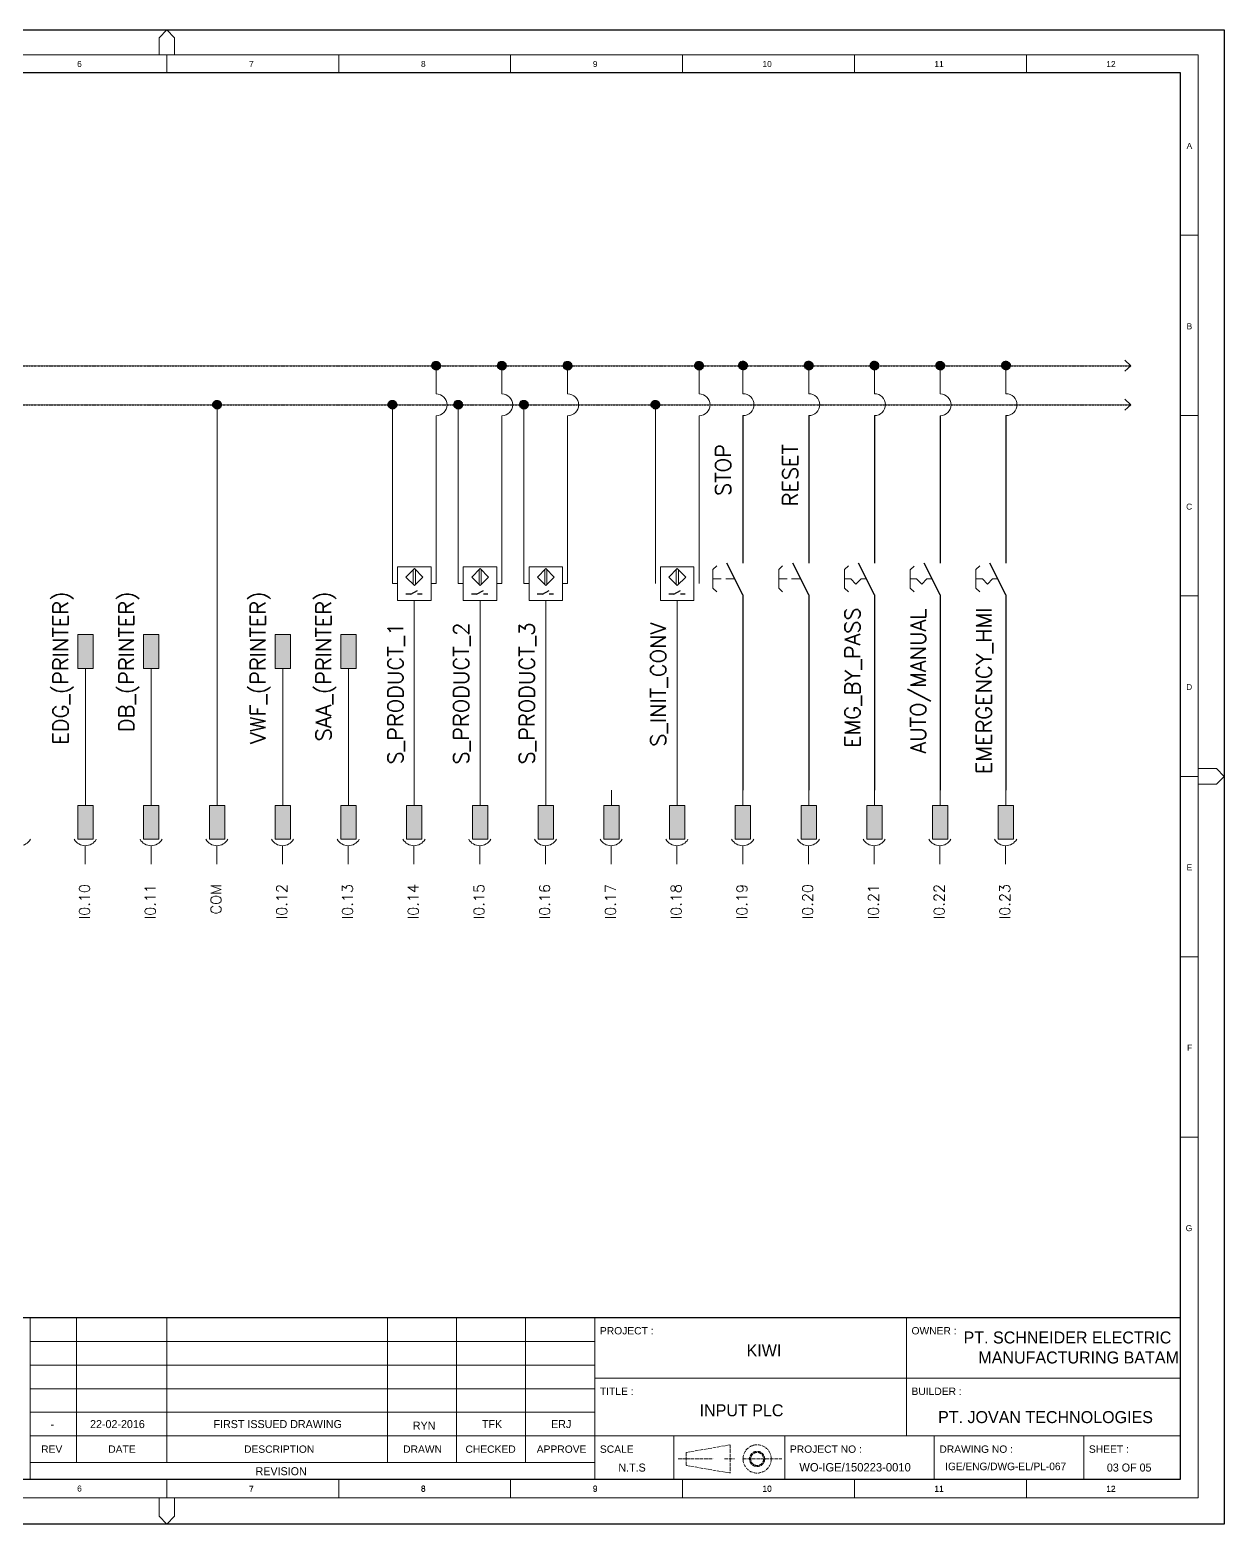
# Model space of a CAD drawing. Header units: millimetres. Extents: x 2503 to 5399, y 570 to 2615.
# Drawn here: x 3764 to 5399, y 570 to 2615 of the extents above; entities that cross this region are included whole.
import ezdxf

# ---------------------------------------------------------------- set-up
doc = ezdxf.new("R2010")
doc.units = ezdxf.units.MM
for name, pattern in [('ACAD_ISO02W100', [15, 12, -3]), ('CACHE', [0.375, 0.25, -0.125]), ('DASHED2', [0.375, 0.25, -0.125])]:
    doc.linetypes.add(name, pattern=pattern)
doc.layers.add('DIMENSION', color=7, linetype='Continuous', lineweight=5)
for name, color, linetype in [('FORM', 7, 'Continuous'), ('GRID', 7, 'Continuous'), ('Layer2', 7, 'ACAD_ISO02W100'), ('TITL-BLK', 7, 'Continuous')]:
    doc.layers.add(name, color=color, linetype=linetype)
doc.styles.add('ARIAL', font='arial.ttf')
doc.styles.add('ROMANS', font='ROMANS.shx', dxfattribs={"height": 2})
doc.styles.get("Standard").update_dxf_attribs({"font": 'arial.ttf'})

# ---------------------------------------------------------------- blocks, each defined once
blk = doc.blocks.new('A$C6D947769')
at = {"lineweight": 9}
for p, q in [((3512.6, 4971.8), (3538.6, 4998.7)), ((3538.6, 4998.7), (3564.6, 4971.8)), ((3512.6, 4915), (3512.6, 4971.8)), ((3564.6, 4971.8), (3564.6, 4915)), ((3538.6, 4854.4), (3538.6, 4915)), ((4113.9, 4854.4), (4113.9, 4915)), ((4689.3, 4854.4), (4689.3, 4915)), ((5264.6, 4854.4), (5264.6, 4915)), ((5839.9, 4854.4), (5839.9, 4915)), ((6415.3, 4854.4), (6415.3, 4915)), ((6930, 4311.6), (6990.6, 4311.6)), ((6930, 3708.2), (6990.6, 3708.2)), ((6930, 3104.8), (6990.6, 3104.8)), ((6930, 2501.3), (6990.6, 2501.3)), ((6990.6, 2527.3), (7051.2, 2527.3)), ((7051.2, 2527.3), (7077.2, 2501.3)), ((7077.2, 2501.3), (7051.2, 2475.3)), ((7051.2, 2475.3), (6990.6, 2475.3)), ((6930, 1897.9), (6990.6, 1897.9)), ((6930, 1294.5), (6990.6, 1294.5)), ((3081.9, 691), (3081.9, 149.5)), ((3081.9, 691), (4830.3, 691)), ((3236, 206), (3236, 691)), ((3538.6, 691), (3538.6, 206)), ((4276.7, 691), (4276.7, 206)), ((4508.1, 691), (4508.1, 206)), ((4739.5, 691), (4739.5, 206)), ((4970.9, 691), (4970.9, 149.5)), ((3081.9, 610.9), (4970.9, 610.9)), ((3081.9, 531.9), (4970.9, 531.9)), ((3081.9, 452.9), (4970.9, 452.9)), ((4970.9, 488.6), (6930, 488.6)), ((3081.9, 374), (4970.9, 374)), ((3081.9, 295), (4970.9, 295)), ((4970.9, 295), (6930, 295)), ((5236, 295), (5236, 149.5)), ((5606.8, 295), (5606.8, 149.5)), ((6107, 295), (6107, 149.5)), ((6607.2, 295), (6607.2, 149.5)), ((3081.9, 206), (4970.9, 206)), ((3538.6, 88.8), (3538.6, 149.5)), ((4113.9, 88.8), (4113.9, 149.5)), ((4113.9, 87.6), (4113.9, 148.3)), ((4689.3, 88.8), (4689.3, 149.5)), ((4689.3, 87.6), (4689.3, 148.3)), ((5264.6, 88.8), (5264.6, 149.5)), ((5264.6, 87.6), (5264.6, 148.3)), ((5839.9, 88.8), (5839.9, 149.5)), ((5839.9, 87.6), (5839.9, 148.3)), ((6415.3, 88.8), (6415.3, 149.5)), ((6415.3, 148.3), (6415.3, 87.6)), ((3564.6, 87.6), (3512.6, 87.6)), ((3512.6, 87.6), (3512.6, 26)), ((3564.6, 26), (3564.6, 87.6)), ((6415.3, 87.6), (5839.9, 87.6)), ((3512.6, 26), (3538.6, 0)), ((3538.6, 0), (3564.6, 26))]:
    blk.add_line(p, q, dxfattribs=at)
at = {"lineweight": 30}
blk.add_line((147.3, 691), (6930, 691), dxfattribs=at)
at = {"lineweight": 9, "ltscale": 100}
blk.add_line((6013.7, 691), (6013.7, 295), dxfattribs=at)
at = {"lineweight": 30}
for points in [[(0, 4998.7), (7077.2, 4998.7), (7077.2, 0), (0, 0)], [(147.3, 4855.6), (6930, 4855.6), (6930, 149.5), (147.3, 149.5)]]:
    blk.add_lwpolyline(points, close=True, dxfattribs=at)
at = {"lineweight": 9}
blk.add_lwpolyline([(86.6, 4915), (6990.6, 4915), (6990.6, 87.6), (86.6, 87.6)], close=True, dxfattribs=at)
at = {"layer": 'DIMENSION', "lineweight": 9, "ltscale": 50}
blk.add_line((4970.9, 206), (4970.9, 149.5), dxfattribs=at)
at = {"layer": 'Layer2', "lineweight": 9}
for p, q in [((5276.8, 239.7), (5424, 265.2)), ((5424, 265.2), (5424, 170.6)), ((5276.8, 217.9), (5249.4, 217.9)), ((5276.8, 239.7), (5276.8, 196.2)), ((5276.8, 217.9), (5367.2, 217.9)), ((5405.3, 217.9), (5438.5, 217.9)), ((5466.9, 217.9), (5596.6, 217.9)), ((5276.8, 196.2), (5424, 170.6))]:
    blk.add_line(p, q, dxfattribs=at)
for radius in [47.3, 25.3, 21.8]:
    blk.add_circle((5514.2, 217.9), radius, dxfattribs=at)
at = {"lineweight": 9, "ltscale": 100}
blk.add_attdef('BUILDER:', (6013.7, 691), '', height=0.268, dxfattribs=at)
at = {"layer": 'FORM', "lineweight": 9}
for s, insert, char_height, width, attachment_point in [('6', (3246.4, 4874.2), 20.1, 40.156, 8), ('7', (3821.7, 4874.2), 20.1, 40.156, 8), ('8', (4397, 4874.2), 20.1, 40.156, 8), ('9', (4972.3, 4874.2), 20.1, 40.156, 8), ('10', (5547.7, 4874.2), 20.08, 40.156, 8), ('11', (6123, 4874.2), 20.08, 40.156, 8), ('12', (6698.3, 4874.2), 20.08, 40.156, 8), ('A', (6970.3, 4610.5), 20.1, 40.156, 6), ('B', (6970.3, 4007.1), 20.1, 40.156, 6), ('C', (6970.3, 3403.6), 20.1, 40.156, 6), ('D', (6970.3, 2800.2), 20.1, 40.156, 6), ('E', (6970.3, 2196.8), 20.1, 40.156, 6), ('F', (6970.3, 1593.4), 20.1, 40.156, 6), ('G', (6970.3, 989.9), 20.1, 40.156, 6), ('{\\Fcdm_nc|c0;REVISION}', (3835.8, 176.7), 26.77, 351.361, 4), ('6', (3246.4, 108.7), 20.1, 40.156, 8), ('7', (3821.7, 108.7), 20.1, 40.156, 8), ('7', (3821.7, 107.5), 20.1, 40.156, 8), ('8', (4397, 108.7), 20.1, 40.156, 8), ('8', (4397, 107.5), 20.1, 40.156, 8), ('9', (4972.3, 108.7), 20.1, 40.156, 8), ('9', (4972.3, 107.5), 20.1, 40.156, 8), ('10', (5547.7, 108.7), 20.08, 40.156, 8), ('10', (5547.7, 107.5), 20.08, 40.156, 8), ('11', (6123, 108.7), 20.08, 40.156, 8), ('11', (6123, 107.5), 20.08, 40.156, 8), ('12', (6698.3, 108.7), 20.08, 40.156, 8), ('12', (6698.3, 107.5), 20.08, 40.156, 8)]:
    blk.add_mtext(s, dxfattribs=dict(at, insert=insert, char_height=char_height, width=width, attachment_point=attachment_point))
at = {"layer": 'TITL-BLK', "linetype": 'Continuous', "lineweight": 30, "style": 'ARIAL'}
for s, height, p in [('PROJECT :', 24.61, (4988.1, 634.5)), ('OWNER :', 24.61, (6030.9, 634.5)), ('TITLE :', 24.61, (4988.1, 432)), ('BUILDER :', 24.61, (6030.9, 432)), ('REV', 24.61, (3118.2, 238.5)), ('DATE', 24.61, (3342.7, 238.5)), ('DESCRIPTION', 24.606, (3797.2, 238.5)), ('DRAWN', 24.61, (4329.7, 238.5)), ('CHECKED', 24.61, (4538.2, 238.5)), ('APPROVE', 24.61, (4776.7, 238.5)), ('SCALE', 24.61, (4988.1, 238.5)), ('PROJECT NO :', 24.606, (5624, 238.5)), ('DRAWING NO :', 24.606, (6124.2, 238.5)), ('SHEET :', 24.61, (6624.5, 238.5))]:
    blk.add_text(s, height=height, dxfattribs=at).set_placement(p)

msp = doc.modelspace()

# ---------------------------------------------------------------- hatches: boundary and pattern name
at = {"linetype": 'CACHE'}
h = msp.add_hatch(dxfattribs=at)
h.set_pattern_fill('ANSI31', color=256, scale=0.889996)
h.set_pattern_definition([(45, (-84163.79664, -15300.42237), (-0.07866530358, 0.07866530358), [])])
h.paths.add_polyline_path([(4314, 2155.5, 1), (4325.7, 2155.5, 1)])
h = msp.add_hatch(dxfattribs=at)
h.set_pattern_fill('ANSI31', color=256, scale=0.889996)
h.set_pattern_definition([(45, (-84073.79664, -15300.42237), (-0.07866530358, 0.07866530358), [])])
h.paths.add_polyline_path([(4404, 2155.5, 1), (4415.7, 2155.5, 1)])
h = msp.add_hatch(dxfattribs=at)
h.set_pattern_fill('ANSI31', color=256, scale=0.889996)
h.set_pattern_definition([(45, (-83983.79664, -15300.42237), (-0.07866530358, 0.07866530358), [])])
h.paths.add_polyline_path([(4494, 2155.5, 1), (4505.7, 2155.5, 1)])
h = msp.add_hatch(dxfattribs=at)
h.set_pattern_fill('ANSI31', color=256, scale=0.889996)
h.set_pattern_definition([(45, (-83803.79664, -15300.42237), (-0.07866530358, 0.07866530358), [])])
h.paths.add_polyline_path([(4674, 2155.5, 1), (4685.7, 2155.5, 1)])
h = msp.add_hatch(dxfattribs=at)
h.set_pattern_fill('ANSI31', color=256, scale=0.889996)
h.set_pattern_definition([(45, (-83743.73198, -15300.19075), (-0.07866530358, 0.07866530358), [])])
h.paths.add_polyline_path([(4734.1, 2155.7, 1), (4745.7, 2155.7, 1)])
h = msp.add_hatch(dxfattribs=at)
h.set_pattern_fill('ANSI31', color=256, scale=0.889996)
h.set_pattern_definition([(45, (-83653.73198, -15300.19075), (-0.07866530358, 0.07866530358), [])])
h.paths.add_polyline_path([(4824.1, 2155.7, 1), (4835.7, 2155.7, 1)])
h = msp.add_hatch(dxfattribs=at)
h.set_pattern_fill('ANSI31', color=256, scale=0.889996)
h.set_pattern_definition([(45, (-83563.73198, -15300.19075), (-0.07866530358, 0.07866530358), [])])
h.paths.add_polyline_path([(4914.1, 2155.7, 1), (4925.7, 2155.7, 1)])
h = msp.add_hatch(dxfattribs=at)
h.set_pattern_fill('ANSI31', color=256, scale=0.889996)
h.set_pattern_definition([(45, (-83473.73198, -15300.33676), (-0.07866530358, 0.07866530358), [])])
h.paths.add_polyline_path([(5004.1, 2155.6, 1), (5015.7, 2155.6, 1)])
h = msp.add_hatch(dxfattribs=at)
h.set_pattern_fill('ANSI31', color=256, scale=0.889996)
h.set_pattern_definition([(45, (-83383.73198, -15300.19075), (-0.07866530358, 0.07866530358), [])])
h.paths.add_polyline_path([(5094.1, 2155.7, 1), (5105.7, 2155.7, 1)])
h = msp.add_hatch(dxfattribs=at)
h.set_pattern_fill('ANSI31', color=256, scale=0.889996)
h.set_pattern_definition([(45, (-84463.73198, -15353.82215), (-0.07866530358, 0.07866530358), [])])
h.paths.add_polyline_path([(4014.1, 2102.1, 1), (4025.7, 2102.1, 1)])
h = msp.add_hatch(dxfattribs=at)
h.set_pattern_fill('ANSI31', color=256, scale=0.889996)
h.set_pattern_definition([(45, (-84223.66731, -15353.82215), (-0.07866530358, 0.07866530358), [])])
h.paths.add_polyline_path([(4254.1, 2102.1, 1), (4265.8, 2102.1, 1)])
h = msp.add_hatch(dxfattribs=at)
h.set_pattern_fill('ANSI31', color=256, scale=0.889996)
h.set_pattern_definition([(45, (-84133.66731, -15353.82215), (-0.07866530358, 0.07866530358), [])])
h.paths.add_polyline_path([(4344.1, 2102.1, 1), (4355.8, 2102.1, 1)])
h = msp.add_hatch(dxfattribs=at)
h.set_pattern_fill('ANSI31', color=256, scale=0.889996)
h.set_pattern_definition([(45, (-84043.66731, -15353.82215), (-0.07866530358, 0.07866530358), [])])
h.paths.add_polyline_path([(4434.1, 2102.1, 1), (4445.8, 2102.1, 1)])
h = msp.add_hatch(dxfattribs=at)
h.set_pattern_fill('ANSI31', color=256, scale=0.889996)
h.set_pattern_definition([(45, (-83863.66731, -15353.82215), (-0.07866530358, 0.07866530358), [])])
h.paths.add_polyline_path([(4614.1, 2102.1, 1), (4625.8, 2102.1, 1)])
at = {"lineweight": 9}
h = msp.add_hatch(dxfattribs=at)
h.set_pattern_fill('ANSI36', color=256, scale=0.840377, angle=180)
h.set_pattern_definition([(225, (138591.80124, 80280.8511), (-0.055709648304, -0.20426871045), [0.26261780062, -0.05252356012, 0, -0.05252356012])])
h.paths.add_polyline_path([(3850.4, 1741.2), (3850.4, 1787.4), (3829.4, 1787.4), (3829.4, 1741.2)])
h = msp.add_hatch(dxfattribs=at)
h.set_pattern_fill('ANSI36', color=256, scale=0.840377, angle=180)
h.set_pattern_definition([(225, (138681.80124, 80280.8511), (-0.055709648304, -0.20426871045), [0.26261780062, -0.05252356012, 0, -0.05252356012])])
h.paths.add_polyline_path([(3940.4, 1741.2), (3940.4, 1787.4), (3919.4, 1787.4), (3919.4, 1741.2)])
h = msp.add_hatch(dxfattribs=at)
h.set_pattern_fill('ANSI36', color=256, scale=0.840377, angle=180)
h.set_pattern_definition([(225, (138861.80124, 80280.8511), (-0.055709648304, -0.20426871045), [0.26261780062, -0.05252356012, 0, -0.05252356012])])
h.paths.add_polyline_path([(4120.4, 1741.2), (4120.4, 1787.4), (4099.4, 1787.4), (4099.4, 1741.2)])
h = msp.add_hatch(dxfattribs=at)
h.set_pattern_fill('ANSI36', color=256, scale=0.840377, angle=180)
h.set_pattern_definition([(225, (138951.80124, 80280.8511), (-0.055709648304, -0.20426871045), [0.26261780062, -0.05252356012, 0, -0.05252356012])])
h.paths.add_polyline_path([(4210.4, 1741.2), (4210.4, 1787.4), (4189.4, 1787.4), (4189.4, 1741.2)])
h = msp.add_hatch(dxfattribs=at)
h.set_pattern_fill('ANSI36', color=256, scale=0.840377)
h.set_pattern_definition([(45, (-130912.01386, -76986.10152), (0.055709648304, 0.20426871045), [0.26261780062, -0.05252356012, 0, -0.05252356012])])
h.paths.add_polyline_path([(3829.4, 1553.6), (3829.4, 1507.4), (3850.4, 1507.4), (3850.4, 1553.6)])
h = msp.add_hatch(dxfattribs=at)
h.set_pattern_fill('ANSI36', color=256, scale=0.840377)
h.set_pattern_definition([(45, (-130822.01386, -76986.10152), (0.055709648304, 0.20426871045), [0.26261780062, -0.05252356012, 0, -0.05252356012])])
h.paths.add_polyline_path([(3919.4, 1553.6), (3919.4, 1507.4), (3940.4, 1507.4), (3940.4, 1553.6)])
h = msp.add_hatch(dxfattribs=at)
h.set_pattern_fill('ANSI36', color=256, scale=0.840377)
h.set_pattern_definition([(45, (-130732.01386, -76986.10152), (0.055709648304, 0.20426871045), [0.26261780062, -0.05252356012, 0, -0.05252356012])])
h.paths.add_polyline_path([(4009.4, 1553.6), (4009.4, 1507.4), (4030.4, 1507.4), (4030.4, 1553.6)])
h = msp.add_hatch(dxfattribs=at)
h.set_pattern_fill('ANSI36', color=256, scale=0.840377)
h.set_pattern_definition([(45, (-130642.01386, -76986.10152), (0.055709648304, 0.20426871045), [0.26261780062, -0.05252356012, 0, -0.05252356012])])
h.paths.add_polyline_path([(4099.4, 1553.6), (4099.4, 1507.4), (4120.4, 1507.4), (4120.4, 1553.6)])
h = msp.add_hatch(dxfattribs=at)
h.set_pattern_fill('ANSI36', color=256, scale=0.840377)
h.set_pattern_definition([(45, (-130552.01386, -76986.10152), (0.055709648304, 0.20426871045), [0.26261780062, -0.05252356012, 0, -0.05252356012])])
h.paths.add_polyline_path([(4189.4, 1553.6), (4189.4, 1507.4), (4210.4, 1507.4), (4210.4, 1553.6)])
h = msp.add_hatch(dxfattribs=at)
h.set_pattern_fill('ANSI36', color=256, scale=0.840377)
h.set_pattern_definition([(45, (-130462.01386, -76986.10152), (0.055709648304, 0.20426871045), [0.26261780062, -0.05252356012, 0, -0.05252356012])])
h.paths.add_polyline_path([(4279.4, 1553.6), (4279.4, 1507.4), (4300.4, 1507.4), (4300.4, 1553.6)])
h = msp.add_hatch(dxfattribs=at)
h.set_pattern_fill('ANSI36', color=256, scale=0.840377)
h.set_pattern_definition([(45, (-130372.01386, -76986.10152), (0.055709648304, 0.20426871045), [0.26261780062, -0.05252356012, 0, -0.05252356012])])
h.paths.add_polyline_path([(4369.4, 1553.6), (4369.4, 1507.4), (4390.4, 1507.4), (4390.4, 1553.6)])
h = msp.add_hatch(dxfattribs=at)
h.set_pattern_fill('ANSI36', color=256, scale=0.840377)
h.set_pattern_definition([(45, (-130282.01386, -76986.10152), (0.055709648304, 0.20426871045), [0.26261780062, -0.05252356012, 0, -0.05252356012])])
h.paths.add_polyline_path([(4459.4, 1553.6), (4459.4, 1507.4), (4480.4, 1507.4), (4480.4, 1553.6)])
h = msp.add_hatch(dxfattribs=at)
h.set_pattern_fill('ANSI36', color=256, scale=0.840377)
h.set_pattern_definition([(45, (-130192.01386, -76986.10152), (0.055709648304, 0.20426871045), [0.26261780062, -0.05252356012, 0, -0.05252356012])])
h.paths.add_polyline_path([(4549.4, 1553.6), (4549.4, 1507.4), (4570.4, 1507.4), (4570.4, 1553.6)])
h = msp.add_hatch(dxfattribs=at)
h.set_pattern_fill('ANSI36', color=256, scale=0.840377)
h.set_pattern_definition([(45, (-130102.01386, -76986.10152), (0.055709648304, 0.20426871045), [0.26261780062, -0.05252356012, 0, -0.05252356012])])
h.paths.add_polyline_path([(4639.4, 1553.6), (4639.4, 1507.4), (4660.4, 1507.4), (4660.4, 1553.6)])
h = msp.add_hatch(dxfattribs=at)
h.set_pattern_fill('ANSI36', color=256, scale=0.840377)
h.set_pattern_definition([(45, (-130012.01386, -76986.10152), (0.055709648304, 0.20426871045), [0.26261780062, -0.05252356012, 0, -0.05252356012])])
h.paths.add_polyline_path([(4729.4, 1553.6), (4729.4, 1507.4), (4750.4, 1507.4), (4750.4, 1553.6)])
h = msp.add_hatch(dxfattribs=at)
h.set_pattern_fill('ANSI36', color=256, scale=0.840377)
h.set_pattern_definition([(45, (-129922.01386, -76986.10152), (0.055709648304, 0.20426871045), [0.26261780062, -0.05252356012, 0, -0.05252356012])])
h.paths.add_polyline_path([(4819.4, 1553.6), (4819.4, 1507.4), (4840.4, 1507.4), (4840.4, 1553.6)])
h = msp.add_hatch(dxfattribs=at)
h.set_pattern_fill('ANSI36', color=256, scale=0.840377)
h.set_pattern_definition([(45, (-129832.01386, -76986.10152), (0.055709648304, 0.20426871045), [0.26261780062, -0.05252356012, 0, -0.05252356012])])
h.paths.add_polyline_path([(4909.4, 1553.6), (4909.4, 1507.4), (4930.4, 1507.4), (4930.4, 1553.6)])
h = msp.add_hatch(dxfattribs=at)
h.set_pattern_fill('ANSI36', color=256, scale=0.840377)
h.set_pattern_definition([(45, (-129742.01386, -76986.10152), (0.055709648304, 0.20426871045), [0.26261780062, -0.05252356012, 0, -0.05252356012])])
h.paths.add_polyline_path([(4999.4, 1553.6), (4999.4, 1507.4), (5020.4, 1507.4), (5020.4, 1553.6)])
h = msp.add_hatch(dxfattribs=at)
h.set_pattern_fill('ANSI36', color=256, scale=0.840377)
h.set_pattern_definition([(45, (-129652.01386, -76986.10152), (0.055709648304, 0.20426871045), [0.26261780062, -0.05252356012, 0, -0.05252356012])])
h.paths.add_polyline_path([(5089.4, 1553.6), (5089.4, 1507.4), (5110.4, 1507.4), (5110.4, 1553.6)])

# ---------------------------------------------------------------- linework, layer by layer
at = {"linetype": 'CACHE'}
for p, q in [((2676, 2155.5), (5270.2, 2155.5)), ((2676, 2102.1), (5271, 2102.1))]:
    msp.add_line(p, q, dxfattribs=at)
at = {"lineweight": 9}
for p, q in [((4319.8, 2155.5), (4319.8, 2116.9)), ((4409.8, 2155.5), (4409.8, 2116.9)), ((4499.8, 2155.5), (4499.8, 2116.9)), ((4679.8, 2155.5), (4679.8, 2116.9)), ((4739.9, 2155.7), (4739.9, 2117.1)), ((4829.9, 2155.7), (4829.9, 2117.1)), ((4919.9, 2155.7), (4919.9, 2117.1)), ((5009.9, 2155.6), (5009.9, 2116.9)), ((5099.9, 2155.7), (5099.9, 2117.1)), ((4019.9, 2096.3), (4019.9, 1574.6)), ((4260, 1857.2), (4260, 2102.1)), ((4319.8, 2086.9), (4319.8, 1857.2)), ((4350, 1857.2), (4350, 2102.1)), ((4409.8, 2086.9), (4409.8, 1857.2)), ((4440, 1857.2), (4440, 2102.1)), ((4499.8, 2086.9), (4499.8, 1857.2)), ((4620, 1857.2), (4620, 2102.1)), ((4679.8, 2086.9), (4679.8, 1857.2)), ((4278.5, 1866.3), (4290, 1877.8)), ((4278.5, 1866.3), (4290, 1854.8)), ((4288.5, 1876.3), (4288.5, 1856.2)), ((4290, 1877.8), (4301.5, 1866.3)), ((4290, 1854.8), (4301.5, 1866.3)), ((4291.5, 1876.3), (4291.5, 1856.2)), ((4368.5, 1866.3), (4380, 1877.8)), ((4368.5, 1866.3), (4380, 1854.8)), ((4378.5, 1876.3), (4378.5, 1856.2)), ((4380, 1877.8), (4391.5, 1866.3)), ((4380, 1854.8), (4391.5, 1866.3)), ((4381.5, 1876.3), (4381.5, 1856.2)), ((4458.5, 1866.3), (4470, 1877.8)), ((4458.5, 1866.3), (4470, 1854.8)), ((4468.5, 1876.3), (4468.5, 1856.2)), ((4470, 1877.8), (4481.5, 1866.3)), ((4470, 1854.8), (4481.5, 1866.3)), ((4471.5, 1876.3), (4471.5, 1856.2)), ((4638.5, 1866.3), (4650, 1877.8)), ((4638.5, 1866.3), (4650, 1854.8)), ((4648.5, 1876.3), (4648.5, 1856.2)), ((4650, 1877.8), (4661.5, 1866.3)), ((4650, 1854.8), (4661.5, 1866.3)), ((4651.5, 1876.3), (4651.5, 1856.2)), ((4887.6, 1863.7), (4894.6, 1856.6)), ((4894.6, 1856.6), (4901.7, 1863.7)), ((4977.6, 1863.6), (4984.6, 1856.5)), ((4984.6, 1856.5), (4991.7, 1863.6)), ((5067.6, 1863.7), (5074.6, 1856.6)), ((5074.6, 1856.6), (5081.7, 1863.7)), ((4267, 1857.2), (4260, 1857.2)), ((4312.8, 1857.2), (4319.8, 1857.2)), ((4357, 1857.2), (4350, 1857.2)), ((4402.8, 1857.2), (4409.8, 1857.2)), ((4447, 1857.2), (4440, 1857.2)), ((4492.8, 1857.2), (4499.8, 1857.2)), ((4289.9, 1574.6), (4289.9, 1834.3)), ((4379.9, 1574.6), (4379.9, 1834.3)), ((4469.9, 1574.6), (4469.9, 1834.3)), ((4649.9, 1574.6), (4649.9, 1834.3)), ((3839.9, 1720.2), (3839.9, 1741.2)), ((3929.9, 1720.2), (3929.9, 1741.2)), ((4109.9, 1720.2), (4109.9, 1741.2)), ((4199.9, 1720.2), (4199.9, 1741.2)), ((3839.9, 1720.2), (3839.9, 1574.6)), ((3929.9, 1720.2), (3929.9, 1574.6)), ((4109.9, 1720.2), (4109.9, 1574.6)), ((4199.9, 1720.2), (4199.9, 1574.6)), ((3839.9, 1574.6), (3839.9, 1553.6)), ((3929.9, 1574.6), (3929.9, 1553.6)), ((4019.9, 1574.6), (4019.9, 1553.6)), ((4109.9, 1574.6), (4109.9, 1553.6)), ((4199.9, 1574.6), (4199.9, 1553.6)), ((4289.9, 1574.6), (4289.9, 1553.6)), ((4379.9, 1574.6), (4379.9, 1553.6)), ((4469.9, 1574.6), (4469.9, 1553.6)), ((4559.9, 1574.6), (4559.9, 1553.6)), ((4649.9, 1574.6), (4649.9, 1553.6)), ((4739.9, 1574.6), (4739.9, 1553.6)), ((4829.9, 1574.6), (4829.9, 1553.6)), ((4919.9, 1574.6), (4919.9, 1553.6)), ((5009.9, 1574.6), (5009.9, 1553.6)), ((5099.9, 1574.6), (5099.9, 1553.6)), ((3839.5, 1498.6), (3839.5, 1473.4)), ((3929.5, 1498.6), (3929.5, 1473.4)), ((4019.5, 1498.6), (4019.5, 1473.4)), ((4109.5, 1498.6), (4109.5, 1473.4)), ((4199.5, 1498.6), (4199.5, 1473.4)), ((4289.5, 1498.6), (4289.5, 1473.4)), ((4379.5, 1498.6), (4379.5, 1473.4)), ((4469.5, 1498.6), (4469.5, 1473.4)), ((4559.5, 1498.6), (4559.5, 1473.4)), ((4649.5, 1498.6), (4649.5, 1473.4)), ((4739.5, 1498.6), (4739.5, 1473.4)), ((4829.5, 1498.6), (4829.5, 1473.4)), ((4919.5, 1498.6), (4919.5, 1473.4)), ((5009.5, 1498.6), (5009.5, 1473.4)), ((5099.5, 1498.6), (5099.5, 1473.4))]:
    msp.add_line(p, q, dxfattribs=at)
for p, q in [((5271, 2155.5), (5262.7, 2163.1)), ((5271, 2155.5), (5262.7, 2148.1)), ((5271, 2102.1), (5262.7, 2109.7)), ((4739.9, 2087.1), (4739.9, 1885.4)), ((4829.9, 2087.1), (4829.9, 1885.4)), ((4919.9, 2087.1), (4919.9, 1885.4)), ((5009.9, 2086.9), (5009.9, 1885.3)), ((5099.9, 2087.1), (5099.9, 1885.4)), ((5271, 2102.1), (5262.7, 2094.7)), ((4285.3, 1843), (4278.2, 1843)), ((4300.7, 1843), (4294.5, 1843)), ((4375.3, 1843), (4368.2, 1843)), ((4390.7, 1843), (4384.5, 1843)), ((4465.3, 1843), (4458.2, 1843)), ((4480.7, 1843), (4474.5, 1843)), ((4645.3, 1843), (4638.2, 1843)), ((4660.7, 1843), (4654.5, 1843)), ((4739.9, 1842), (4739.9, 1574.6)), ((4829.9, 1842), (4829.9, 1574.6)), ((4919.9, 1842), (4919.9, 1574.6)), ((5009.9, 1841.8), (5009.9, 1574.4)), ((5099.9, 1842), (5099.9, 1574.6))]:
    msp.add_line(p, q)
for points in [[(4267, 1834.3), (4312.8, 1834.3), (4312.8, 1880.2), (4267, 1880.2)], [(4357, 1834.3), (4402.8, 1834.3), (4402.8, 1880.2), (4357, 1880.2)], [(4447, 1834.3), (4492.8, 1834.3), (4492.8, 1880.2), (4447, 1880.2)], [(4627, 1834.3), (4672.8, 1834.3), (4672.8, 1880.2), (4627, 1880.2)], [(3850.4, 1787.4), (3829.4, 1787.4), (3829.4, 1741.2), (3850.4, 1741.2)], [(3940.4, 1787.4), (3919.4, 1787.4), (3919.4, 1741.2), (3940.4, 1741.2)], [(4120.4, 1787.4), (4099.4, 1787.4), (4099.4, 1741.2), (4120.4, 1741.2)], [(4210.4, 1787.4), (4189.4, 1787.4), (4189.4, 1741.2), (4210.4, 1741.2)], [(3829.4, 1507.4), (3850.4, 1507.4), (3850.4, 1553.6), (3829.4, 1553.6)], [(3919.4, 1507.4), (3940.4, 1507.4), (3940.4, 1553.6), (3919.4, 1553.6)], [(4009.4, 1507.4), (4030.4, 1507.4), (4030.4, 1553.6), (4009.4, 1553.6)], [(4099.4, 1507.4), (4120.4, 1507.4), (4120.4, 1553.6), (4099.4, 1553.6)], [(4189.4, 1507.4), (4210.4, 1507.4), (4210.4, 1553.6), (4189.4, 1553.6)], [(4279.4, 1507.4), (4300.4, 1507.4), (4300.4, 1553.6), (4279.4, 1553.6)], [(4369.4, 1507.4), (4390.4, 1507.4), (4390.4, 1553.6), (4369.4, 1553.6)], [(4459.4, 1507.4), (4480.4, 1507.4), (4480.4, 1553.6), (4459.4, 1553.6)], [(4549.4, 1507.4), (4570.4, 1507.4), (4570.4, 1553.6), (4549.4, 1553.6)], [(4639.4, 1507.4), (4660.4, 1507.4), (4660.4, 1553.6), (4639.4, 1553.6)], [(4729.4, 1507.4), (4750.4, 1507.4), (4750.4, 1553.6), (4729.4, 1553.6)], [(4819.4, 1507.4), (4840.4, 1507.4), (4840.4, 1553.6), (4819.4, 1553.6)], [(4909.4, 1507.4), (4930.4, 1507.4), (4930.4, 1553.6), (4909.4, 1553.6)], [(4999.4, 1507.4), (5020.4, 1507.4), (5020.4, 1553.6), (4999.4, 1553.6)], [(5089.4, 1507.4), (5110.4, 1507.4), (5110.4, 1553.6), (5089.4, 1553.6)]]:
    msp.add_lwpolyline(points, close=True, dxfattribs=at)
at = {"linetype": 'CACHE'}
for centre in [(4319.8, 2155.5), (4409.8, 2155.5), (4499.8, 2155.5), (4679.8, 2155.5), (4739.9, 2155.7), (4829.9, 2155.7), (4919.9, 2155.7), (5009.9, 2155.6), (5099.9, 2155.7), (4019.9, 2102.1), (4260, 2102.1), (4350, 2102.1), (4440, 2102.1), (4620, 2102.1)]:
    msp.add_circle(centre, 5.82, dxfattribs=at)
at = {"lineweight": 9}
for centre, radius, start, end in [((4319.8, 2101.9), 15, 270, 90), ((4409.8, 2101.9), 15, 270, 90), ((4499.8, 2101.9), 15, 270, 90), ((4679.8, 2101.9), 15, 270, 90), ((4739.9, 2102.1), 15, 270, 90), ((4829.9, 2102.1), 15, 270, 90), ((4919.9, 2102.1), 15, 270, 90), ((5009.9, 2101.9), 15, 270, 90), ((5099.9, 2102.1), 15, 270, 90), ((3749.5, 1516), 17.4, 209.8295, 330.1705), ((3839.5, 1516), 17.4, 209.8295, 330.1705), ((3929.5, 1516), 17.4, 209.8295, 330.1705), ((4019.5, 1516), 17.4, 209.8295, 330.1705), ((4109.5, 1516), 17.4, 209.8295, 330.1705), ((4199.5, 1516), 17.4, 209.8295, 330.1705), ((4289.5, 1516), 17.4, 209.8295, 330.1705), ((4379.5, 1516), 17.4, 209.8295, 330.1705), ((4469.5, 1516), 17.4, 209.8295, 330.1705), ((4559.5, 1516), 17.4, 209.8295, 330.1705), ((4649.5, 1516), 17.4, 209.8295, 330.1705), ((4739.5, 1516), 17.4, 209.8295, 330.1705), ((4829.5, 1516), 17.4, 209.8295, 330.1705), ((4919.5, 1516), 17.4, 209.8295, 330.1705), ((5009.5, 1516), 17.4, 209.8295, 330.1705), ((5099.5, 1516), 17.4, 209.8295, 330.1705)]:
    msp.add_arc(centre, radius, start, end, dxfattribs=at)
at = {"layer": 'DIMENSION'}
for p, q in [((4698.8, 1876.5), (4704.2, 1881.4)), ((4788.8, 1876.5), (4794.2, 1881.4)), ((4878.8, 1876.5), (4884.2, 1881.4)), ((4968.8, 1876.3), (4974.2, 1881.3)), ((5058.8, 1876.5), (5064.2, 1881.4)), ((4698.8, 1876.5), (4698.8, 1850.9)), ((4788.8, 1876.5), (4788.8, 1850.9)), ((4878.8, 1876.5), (4878.8, 1850.9)), ((4968.8, 1876.3), (4968.8, 1850.8)), ((5058.8, 1876.5), (5058.8, 1850.9)), ((4698.8, 1850.9), (4704.2, 1846)), ((4788.8, 1850.9), (4794.2, 1846)), ((4878.8, 1850.9), (4884.2, 1846)), ((4968.8, 1850.8), (4974.2, 1845.8)), ((5058.8, 1850.9), (5064.2, 1846))]:
    msp.add_line(p, q, dxfattribs=at)
at = {"layer": 'DIMENSION', "color": 0, "linetype": 'DASHED2', "ltscale": 50}
for p, q in [((4729, 1863.7), (4698.8, 1863.7)), ((4819, 1863.7), (4788.8, 1863.7)), ((4887.6, 1863.7), (4878.8, 1863.7)), ((4909, 1863.7), (4901.7, 1863.7)), ((4977.6, 1863.6), (4968.8, 1863.6)), ((4999, 1863.6), (4991.7, 1863.6)), ((5067.6, 1863.7), (5058.8, 1863.7)), ((5089, 1863.7), (5081.7, 1863.7))]:
    msp.add_line(p, q, dxfattribs=at)
at = {"layer": 'GRID', "color": 0, "ltscale": 50}
for p, q in [((4739.9, 1842), (4718, 1885.4)), ((4829.9, 1842), (4808, 1885.4)), ((4919.9, 1842), (4898, 1885.4)), ((5009.9, 1841.8), (4988, 1885.3)), ((5099.9, 1842), (5078, 1885.4)), ((4285.3, 1843), (4294.5, 1847.7)), ((4375.3, 1843), (4384.5, 1847.7)), ((4465.3, 1843), (4474.5, 1847.7)), ((4645.3, 1843), (4654.5, 1847.7))]:
    msp.add_line(p, q, dxfattribs=at)

# ---------------------------------------------------------------- block references
at = {"layer": 'DIMENSION', "ltscale": 50, "xscale": 0.4090818610681077, "yscale": 0.4090818610681077, "zscale": 0.4090818610681077}
msp.add_blockref('A$C6D947769', (2503.5, 570.2), dxfattribs=at)

# ---------------------------------------------------------------- texts
at = {"color": 5, "attachment_point": 3, "rotation": 90, "style": 'ROMANS'}
for s, insert, char_height in [('STOP', (4702.2, 2048.2), 20.97), ('RESET', (4794.2, 2048.3), 20.97), ('EDG_(PRINTER)', (3795.2, 1846.2), 20.967), ('DB_(PRINTER)', (3885.2, 1846.2), 20.967), ('VWF_(PRINTER)', (4065.2, 1846.2), 20.967), ('SAA_(PRINTER)', (4155.2, 1846.2), 20.967), ('EMG_BY_PASS', (4879.2, 1824.7), 20.967), ('AUTO/MANUAL', (4969.2, 1823.2), 20.967), ('EMERGENCY_HMI', (5059.2, 1824.7), 20.967), ('S_PRODUCT_2', (4343.5, 1803.8), 20.967), ('S_PRODUCT_3', (4433.5, 1803.8), 20.967), ('S_INIT_CONV', (4613.5, 1803.8), 20.967), ('S_PRODUCT_1', (4253.5, 1803.8), 20.967)]:
    msp.add_mtext(s, dxfattribs=dict(at, insert=insert, char_height=char_height))
at = {"char_height": 14.5, "attachment_point": 3, "rotation": 90, "style": 'ROMANS'}
for s, insert in [('I0.10', (3831.2, 1446.2)), ('I0.11', (3921.2, 1446.2)), ('COM', (4011.2, 1446.2)), ('I0.12', (4101.2, 1446.2)), ('I0.13', (4191.2, 1446.2)), ('I0.14', (4281.2, 1446.2)), ('I0.15', (4371.2, 1446.2)), ('I0.16', (4461.2, 1446.2)), ('I0.17', (4551.2, 1446.2)), ('I0.18', (4641.2, 1446.2)), ('I0.19', (4731.2, 1446.2)), ('I0.20', (4821.2, 1446.2)), ('I0.21', (4911.2, 1446.2)), ('I0.22', (5001.2, 1446.2)), ('I0.23', (5091.2, 1446.2))]:
    msp.add_mtext(s, dxfattribs=dict(at, insert=insert))
at = {"layer": 'FORM', "attachment_point": 4}
for s, insert, char_height, width in [('\\pi43.397;{\\Fextslim2|c0;PT. SCHNEIDER ELECTRIC \\P\\pi63.657;MANUFACTURING BATAM }', (4998.5, 811.8), 16.427, 374.812), ('\\pi162.22;{\\Fextslim2|c0;KIWI}', (4582.6, 807.9), 16.427, 374.812), ('\\pi129.36;{\\Fextslim2|c0;INPUT PLC}', (4551.2, 725.8), 16.427, 374.812), ('\\pi43.397;{\\Fextslim2|c0;PT. JOVAN TECHNOLOGIES }', (4963.6, 716.5), 16.427, 374.812), ('\\pi27.869;{\\Fextslim2|c0;-}', (3764.2, 707), 10.951, 63.039), ('\\pi27.869;{\\Fextslim2|c0;-}', (3764.2, 707), 10.951, 63.039), ('\\pi18.824;{\\Fextslim2|c0;22-02-2016}', (3827.2, 707), 10.951, 123.797), ('\\pi64.096;{\\Fextslim2|c0;FIRST ISSUED DRAWING}', (3951, 707), 10.951, 301.953), ('\\pi64.096;{\\Fextslim2|c0;FIRST ISSUED DRAWING}', (3951, 707), 10.951, 301.953), ('\\pi34.917;{\\Fextslim2|c0;RYN}', (4253, 705), 10.951, 94.657), ('\\pi34.917;{\\Fextslim2|c0;TFK}', (4347.6, 707), 10.951, 94.657), ('\\pi34.917;{\\Fextslim2|c0;ERJ}', (4442.3, 707), 10.951, 94.657), ('\\pi10.468;{\\Fextslim2|c0;IGE/ENG/DWG-EL/PL-067}', (5006.3, 649.1), 10.365, 193.687), ('\\pi32.318;{\\Fextslim2|c0;N.T.S}', (4537, 647.5), 10.951, 108.442), ('\\pi25.346;{\\Fextslim2|c0;WO-IGE/150223-0010}', (4791.7, 647.9), 11.469, 214.324), ('\\pi31.695;{\\Fextslim2|c0;03 OF 05}', (5206.4, 647.5), 10.951, 132.017)]:
    msp.add_mtext(s, dxfattribs=dict(at, insert=insert, char_height=char_height, width=width))

doc.saveas('drawing.dxf')
